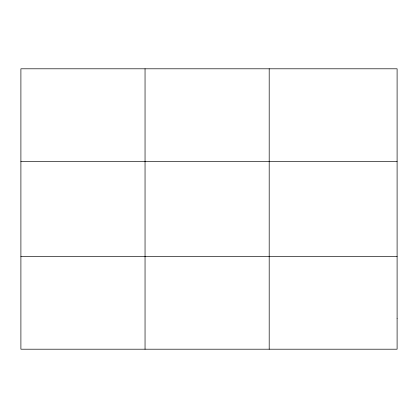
<?xml version="1.0" encoding="UTF-8"?>
<svg xmlns="http://www.w3.org/2000/svg" width="418" height="418" viewBox="0 0 418 418"><rect width="100%" height="100%" fill="white"/><g stroke="black" fill="none" stroke-linecap="round" stroke-linejoin="round"><path stroke-width="0.63" d="M145.046 68.798L145.046 349.202M269.192 68.798L269.192 349.202M20.9 161.332L397.1 161.332M20.9 256.668L397.1 256.668M397.1 318.359L397.1 349.202L20.9 349.202L20.9 68.798L397.1 68.798L397.1 318.359"/></g></svg>
